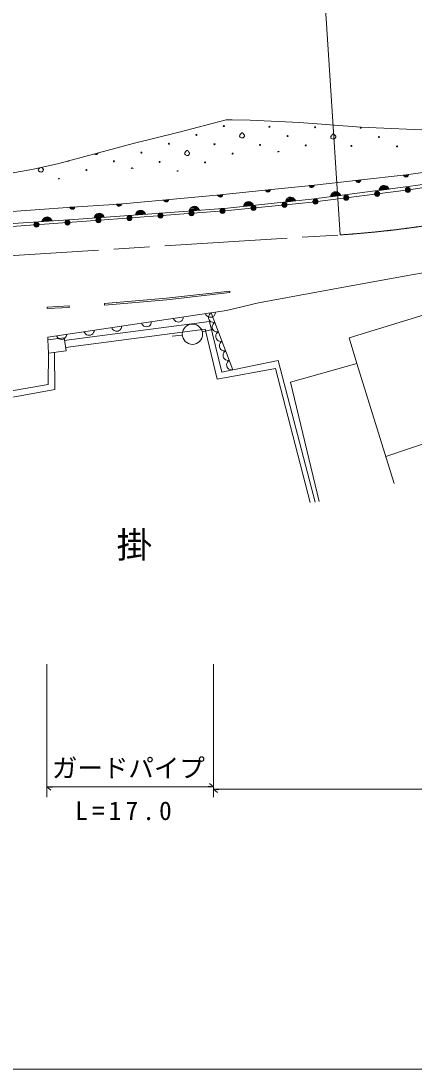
# Model space of a CAD drawing. Units: millimetres, scale not verified. Extents: x 40000 to 680000, y 20000 to 380000.
# Drawn here: x 471513 to 510038, y 205000 to 307747 of the extents above; entities that cross this region are included whole.
import ezdxf
from ezdxf.enums import TextEntityAlignment as Align

# ---------------------------------------------------------------- set-up
doc = ezdxf.new("R2010")
doc.units = ezdxf.units.MM
doc.header["$LTSCALE"] = 1000
doc.linetypes.add('CHAIN', pattern=[18.5, 12, -1.5, 3.5, -1.5])
doc.layers.add('S-BGD', color=7, linetype='Continuous', lineweight=13)
doc.layers.add('S-BGD-HTXT', color=7, linetype='Continuous', lineweight=13)
doc.styles.add('ＭＳ ゴシック', font='')
doc.styles.get('ＭＳ ゴシック').set_extended_font_data('MS Gothic')

msp = doc.modelspace()

# ---------------------------------------------------------------- linework, layer by layer
at = {"layer": 'S-BGD'}
for p, q in [((502798, 286775), (500456, 323035)), ((491626, 298065), (486900, 296804)), ((492211, 298065), (491626, 298065)), ((493967, 298020), (492211, 298065)), ((498828, 297794), (493967, 298020)), ((504814, 297344), (498828, 297794)), ((513106, 296984), (504814, 297344)), ((486900, 296804), (482507, 295724)), ((492931, 296465), (492950, 296542)), ((492949, 296410), (492931, 296465)), ((492980, 296367), (492949, 296410)), ((492950, 296542), (493026, 296633)), ((493036, 296335), (492980, 296367)), ((493026, 296633), (493085, 296714)), ((493089, 296304), (493036, 296335)), ((493085, 296714), (493121, 296758)), ((493154, 296282), (493089, 296304)), ((493121, 296758), (493157, 296774)), ((493233, 296276), (493154, 296282)), ((493157, 296774), (493197, 296781)), ((493197, 296781), (493242, 296768)), ((493278, 296290), (493233, 296276)), ((493242, 296768), (493289, 296700)), ((493327, 296320), (493278, 296290)), ((493289, 296700), (493326, 296655)), ((493326, 296655), (493359, 296622)), ((493381, 296377), (493327, 296320)), ((493359, 296622), (493395, 296595)), ((493404, 296430), (493381, 296377)), ((493395, 296595), (493419, 296557)), ((493417, 296465), (493404, 296430)), ((493429, 296497), (493417, 296465)), ((493419, 296557), (493431, 296532)), ((493431, 296532), (493429, 296497)), ((501875, 296357), (501893, 296434)), ((501892, 296303), (501875, 296357)), ((501923, 296259), (501892, 296303)), ((501893, 296434), (501969, 296526)), ((501979, 296227), (501923, 296259)), ((501969, 296526), (502029, 296606)), ((502032, 296197), (501979, 296227)), ((502029, 296606), (502064, 296650)), ((502097, 296174), (502032, 296197)), ((502064, 296650), (502100, 296666)), ((502177, 296168), (502097, 296174)), ((502100, 296666), (502141, 296674)), ((502141, 296674), (502186, 296660)), ((502222, 296183), (502177, 296168)), ((502186, 296660), (502233, 296593)), ((502270, 296212), (502222, 296183)), ((502233, 296593), (502270, 296547)), ((502270, 296547), (502302, 296514)), ((502324, 296269), (502270, 296212)), ((502302, 296514), (502338, 296487)), ((502348, 296323), (502324, 296269)), ((502338, 296487), (502362, 296449)), ((502361, 296357), (502348, 296323)), ((502372, 296389), (502361, 296357)), ((502362, 296449), (502374, 296424)), ((502374, 296424), (502372, 296389)), ((482507, 295724), (475215, 293789)), ((487562, 294818), (487638, 294909)), ((487638, 294909), (487697, 294990)), ((487697, 294990), (487733, 295034)), ((487733, 295034), (487769, 295050)), ((487769, 295050), (487810, 295057)), ((487810, 295057), (487855, 295044)), ((487855, 295044), (487901, 294976)), ((487901, 294976), (487938, 294930)), ((487938, 294930), (487971, 294898)), ((487971, 294898), (488007, 294871)), ((496657, 294902), (496677, 294926)), ((496677, 294926), (496712, 294942)), ((496712, 294942), (496753, 294950)), ((496753, 294950), (496798, 294936)), ((496798, 294936), (496818, 294908)), ((478757, 294688), (478709, 294716)), ((478822, 294666), (478757, 294688)), ((478902, 294659), (478822, 294666)), ((478947, 294674), (478902, 294659)), ((478995, 294704), (478947, 294674)), ((479049, 294760), (478995, 294704)), ((479072, 294812), (479049, 294760)), ((487543, 294741), (487562, 294818)), ((487561, 294686), (487543, 294741)), ((487592, 294643), (487561, 294686)), ((487648, 294611), (487592, 294643)), ((487701, 294580), (487648, 294611)), ((487766, 294558), (487701, 294580)), ((487845, 294552), (487766, 294558)), ((487891, 294566), (487845, 294552)), ((487939, 294596), (487891, 294566)), ((487993, 294653), (487939, 294596)), ((488017, 294706), (487993, 294653)), ((488007, 294871), (488031, 294833)), ((488029, 294740), (488017, 294706)), ((488041, 294773), (488029, 294740)), ((488031, 294833), (488043, 294808)), ((488043, 294808), (488041, 294773)), ((472740, 293204), (468026, 292393)), ((475215, 293789), (472740, 293204)), ((473212, 293125), (473231, 293202)), ((473230, 293070), (473212, 293125)), ((473261, 293026), (473230, 293070)), ((473231, 293202), (473307, 293293)), ((473317, 292994), (473261, 293026)), ((473307, 293293), (473346, 293347)), ((473370, 292964), (473317, 292994)), ((473435, 292941), (473370, 292964)), ((473514, 292935), (473435, 292941)), ((473559, 292950), (473514, 292935)), ((473546, 293394), (473570, 293360)), ((473608, 292980), (473559, 292950)), ((473570, 293360), (473607, 293314)), ((473607, 293314), (473640, 293281)), ((473662, 293036), (473608, 292980)), ((473640, 293281), (473676, 293255)), ((473685, 293090), (473662, 293036)), ((473676, 293255), (473700, 293217)), ((473698, 293124), (473685, 293090)), ((473710, 293157), (473698, 293124)), ((473700, 293217), (473712, 293192)), ((473712, 293192), (473710, 293157)), ((482312, 293269), (482345, 293310)), ((482345, 293310), (482381, 293325)), ((482381, 293325), (482422, 293333)), ((482422, 293333), (482467, 293320)), ((482467, 293320), (482513, 293252)), ((482513, 293252), (482520, 293245)), ((513435, 293253), (509255, 292661)), ((504587, 292129), (500005, 291627)), ((504339, 292101), (504835, 292157)), ((504364, 292046), (504339, 292101)), ((504826, 292125), (504355, 292071)), ((504399, 292001), (504364, 292046)), ((504370, 292042), (504818, 292093)), ((504803, 292059), (504394, 292013)), ((504454, 291952), (504399, 292001)), ((504420, 291984), (504781, 292026)), ((504755, 291991), (504454, 291957)), ((504512, 291928), (504454, 291952)), ((504572, 291916), (504512, 291928)), ((504516, 291932), (504701, 291954)), ((504649, 291925), (504572, 291916)), ((509255, 292661), (504587, 292129)), ((504705, 291950), (504649, 291925)), ((504757, 291986), (504705, 291950)), ((504799, 292046), (504757, 291986)), ((504822, 292098), (504799, 292046)), ((504835, 292157), (504822, 292098)), ((509007, 292632), (509503, 292689)), ((509032, 292577), (509007, 292632)), ((509495, 292657), (509023, 292603)), ((509067, 292532), (509032, 292577)), ((509039, 292573), (509486, 292624)), ((509471, 292591), (509062, 292544)), ((509122, 292483), (509067, 292532)), ((509088, 292516), (509449, 292557)), ((509423, 292523), (509122, 292488)), ((509180, 292460), (509122, 292483)), ((509240, 292448), (509180, 292460)), ((509184, 292464), (509369, 292485)), ((509317, 292456), (509240, 292448)), ((509374, 292482), (509317, 292456)), ((509425, 292518), (509374, 292482)), ((509467, 292578), (509425, 292518)), ((509490, 292630), (509467, 292578)), ((509475, 291504), (513868, 292123)), ((509503, 292689), (509490, 292630)), ((513889, 291865), (509514, 291189)), ((495733, 291185), (491040, 290701)), ((495485, 291159), (495982, 291211)), ((495509, 291104), (495485, 291159)), ((495973, 291179), (495500, 291130)), ((495544, 291059), (495509, 291104)), ((495516, 291100), (495963, 291146)), ((495948, 291113), (495539, 291071)), ((495598, 291009), (495544, 291059)), ((495565, 291042), (495926, 291080)), ((495656, 290985), (495598, 291009)), ((495900, 291045), (495599, 291014)), ((495716, 290972), (495656, 290985)), ((495660, 290989), (495846, 291008)), ((495793, 290980), (495716, 290972)), ((500005, 291627), (495733, 291185)), ((495850, 291005), (495793, 290980)), ((495901, 291041), (495850, 291005)), ((495944, 291100), (495901, 291041)), ((495968, 291152), (495944, 291100)), ((495982, 291211), (495968, 291152)), ((499757, 291601), (500254, 291653)), ((499781, 291546), (499757, 291601)), ((500245, 291621), (499772, 291572)), ((499816, 291501), (499781, 291546)), ((499788, 291542), (500236, 291588)), ((500220, 291555), (499811, 291513)), ((499870, 291451), (499816, 291501)), ((499837, 291484), (500199, 291522)), ((499928, 291427), (499870, 291451)), ((500172, 291487), (499871, 291456)), ((499988, 291414), (499928, 291427)), ((499933, 291431), (500118, 291450)), ((499982, 290266), (509475, 291504)), ((500066, 291422), (499988, 291414)), ((509514, 291189), (500054, 289996)), ((500122, 291447), (500066, 291422)), ((500174, 291483), (500122, 291447)), ((500216, 291542), (500174, 291483)), ((500240, 291594), (500216, 291542)), ((500254, 291653), (500240, 291594)), ((501922, 290708), (502738, 290814)), ((501929, 290734), (502011, 290856)), ((502685, 290870), (501963, 290776)), ((502011, 290856), (502112, 290929)), ((502015, 290846), (502615, 290924)), ((502112, 290929), (502224, 290982)), ((502490, 290971), (502121, 290923)), ((502224, 290982), (502378, 291002)), ((502378, 291002), (502499, 290980)), ((502499, 290980), (502616, 290934)), ((502616, 290934), (502727, 290838)), ((502727, 290838), (502799, 290749)), ((507598, 291259), (506606, 291130)), ((506606, 291130), (506631, 291249)), ((506623, 291195), (507565, 291318)), ((506631, 291249), (506675, 291353)), ((507532, 291377), (506640, 291260)), ((506669, 291327), (507484, 291433)), ((506675, 291353), (506758, 291475)), ((507432, 291490), (506710, 291395)), ((506758, 291475), (506859, 291548)), ((506762, 291465), (507362, 291543)), ((506859, 291548), (506971, 291601)), ((507237, 291590), (506868, 291542)), ((506971, 291601), (507125, 291621)), ((507125, 291621), (507246, 291599)), ((507246, 291599), (507363, 291554)), ((507363, 291554), (507474, 291457)), ((507474, 291457), (507546, 291368)), ((507546, 291368), (507598, 291259)), ((481123, 289797), (476538, 289494)), ((480873, 289780), (481372, 289813)), ((480896, 289724), (480873, 289780)), ((481362, 289781), (480888, 289750)), ((480902, 289720), (481351, 289749)), ((485748, 290212), (481123, 289797)), ((481356, 289755), (481330, 289704)), ((481372, 289813), (481356, 289755)), ((485499, 290189), (485997, 290235)), ((485523, 290134), (485499, 290189)), ((485987, 290203), (485514, 290159)), ((485557, 290088), (485523, 290134)), ((485529, 290129), (485977, 290171)), ((485962, 290138), (485552, 290100)), ((485611, 290038), (485557, 290088)), ((485577, 290071), (485940, 290105)), ((485913, 290071), (485611, 290043)), ((485668, 290013), (485611, 290038)), ((485728, 290000), (485668, 290013)), ((485673, 290017), (485858, 290034)), ((485806, 290007), (485728, 290000)), ((491040, 290701), (485748, 290212)), ((485862, 290031), (485806, 290007)), ((485914, 290066), (485862, 290031)), ((485958, 290125), (485914, 290066)), ((485982, 290176), (485958, 290125)), ((485997, 290235), (485982, 290176)), ((490791, 290678), (491289, 290724)), ((490815, 290623), (490791, 290678)), ((491279, 290692), (490806, 290648)), ((490849, 290577), (490815, 290623)), ((490822, 290618), (491270, 290659)), ((491254, 290627), (490845, 290589)), ((490903, 290526), (490849, 290577)), ((490870, 290560), (491232, 290593)), ((490961, 290502), (490903, 290526)), ((491205, 290559), (490904, 290532)), ((491021, 290488), (490961, 290502)), ((490965, 290506), (491151, 290523)), ((491098, 290495), (491021, 290488)), ((491155, 290520), (491098, 290495)), ((491207, 290554), (491155, 290520)), ((491250, 290614), (491207, 290554)), ((491274, 290665), (491250, 290614)), ((491289, 290724), (491274, 290665)), ((491765, 289391), (499982, 290266)), ((500054, 289996), (491821, 289160)), ((493350, 289676), (493397, 289779)), ((494254, 289782), (493359, 289687)), ((493389, 289753), (494207, 289840)), ((493397, 289779), (493482, 289898)), ((494156, 289897), (493432, 289820)), ((493482, 289898), (493585, 289970)), ((493485, 289889), (494087, 289953)), ((493585, 289970), (493698, 290019)), ((493964, 290002), (493593, 289963)), ((493698, 290019), (493852, 290036)), ((493852, 290036), (493973, 290011)), ((493973, 290011), (494088, 289963)), ((494088, 289963), (494197, 289864)), ((494197, 289864), (494267, 289773)), ((494267, 289773), (494316, 289663)), ((497430, 289994), (497458, 290113)), ((498425, 290100), (497430, 289994)), ((497449, 290059), (498393, 290159)), ((497458, 290113), (497505, 290216)), ((498362, 290219), (497467, 290124)), ((497498, 290190), (498316, 290277)), ((497505, 290216), (497590, 290335)), ((498264, 290334), (497541, 290257)), ((497590, 290335), (497693, 290407)), ((497594, 290326), (498195, 290390)), ((497693, 290407), (497806, 290457)), ((498072, 290440), (497702, 290400)), ((497806, 290457), (497960, 290473)), ((497960, 290473), (498081, 290448)), ((498081, 290448), (498197, 290400)), ((498197, 290400), (498305, 290301)), ((498305, 290301), (498375, 290210)), ((498375, 290210), (498425, 290100)), ((502851, 290640), (501859, 290511)), ((501859, 290511), (501884, 290630)), ((501876, 290576), (502818, 290699)), ((501884, 290630), (501929, 290734)), ((502785, 290757), (501893, 290641)), ((502799, 290749), (502851, 290640)), ((476538, 289494), (464969, 288637)), ((476288, 289478), (476787, 289511)), ((476311, 289422), (476288, 289478)), ((476777, 289479), (476303, 289447)), ((476344, 289375), (476311, 289422)), ((476317, 289417), (476766, 289447)), ((476750, 289414), (476339, 289387)), ((476396, 289323), (476344, 289375)), ((476364, 289357), (476727, 289381)), ((476453, 289297), (476396, 289323)), ((476699, 289348), (476397, 289328)), ((476513, 289282), (476453, 289297)), ((476458, 289301), (476644, 289313)), ((476590, 289287), (476513, 289282)), ((476648, 289310), (476590, 289287)), ((476701, 289343), (476648, 289310)), ((476746, 289401), (476701, 289343)), ((476771, 289452), (476746, 289401)), ((476787, 289511), (476771, 289452)), ((477157, 288317), (485244, 288918)), ((478762, 288649), (478851, 288766)), ((479524, 288744), (478799, 288690)), ((478851, 288766), (478956, 288834)), ((478854, 288756), (479457, 288801)), ((478956, 288834), (479071, 288880)), ((479336, 288855), (478964, 288827)), ((479071, 288880), (479225, 288892)), ((479225, 288892), (479345, 288863)), ((479345, 288863), (479459, 288811)), ((479459, 288811), (479565, 288709)), ((491821, 289160), (479699, 288246)), ((480929, 289678), (480896, 289724)), ((481335, 289717), (480924, 289690)), ((480981, 289626), (480929, 289678)), ((480949, 289660), (481312, 289684)), ((481038, 289600), (480981, 289626)), ((481284, 289651), (480982, 289631)), ((481098, 289585), (481038, 289600)), ((481043, 289604), (481228, 289616)), ((481175, 289590), (481098, 289585)), ((481232, 289612), (481175, 289590)), ((481285, 289646), (481232, 289612)), ((481330, 289704), (481285, 289646)), ((482723, 288731), (482755, 288848)), ((483721, 288805), (482723, 288731)), ((482744, 288795), (483691, 288865)), ((482755, 288848), (482805, 288950)), ((483662, 288926), (482764, 288859)), ((482797, 288924), (483617, 288985)), ((482805, 288950), (482894, 289067)), ((483567, 289044), (482842, 288990)), ((482894, 289067), (482999, 289135)), ((482897, 289057), (483501, 289102)), ((482999, 289135), (483114, 289181)), ((483379, 289155), (483007, 289128)), ((483114, 289181), (483268, 289192)), ((483268, 289192), (483388, 289164)), ((483388, 289164), (483502, 289112)), ((483502, 289112), (483608, 289009)), ((483608, 289009), (483675, 288917)), ((483675, 288917), (483721, 288805)), ((485244, 288918), (491765, 289391)), ((488006, 289118), (488037, 289236)), ((489003, 289191), (488006, 289118)), ((488026, 289183), (488974, 289251)), ((488037, 289236), (488088, 289337)), ((488944, 289312), (488046, 289247)), ((488079, 289312), (488900, 289371)), ((488088, 289337), (488177, 289454)), ((488850, 289430), (488125, 289378)), ((488177, 289454), (488282, 289522)), ((488180, 289444), (488783, 289488)), ((488282, 289522), (488397, 289568)), ((488662, 289542), (488290, 289515)), ((488397, 289568), (488551, 289579)), ((488551, 289579), (488671, 289550)), ((488671, 289550), (488785, 289498)), ((488785, 289498), (488890, 289396)), ((488890, 289396), (488957, 289303)), ((488957, 289303), (489003, 289191)), ((493322, 289557), (493350, 289676)), ((494316, 289663), (493322, 289557)), ((493340, 289622), (494285, 289722)), ((464751, 287491), (477157, 288317)), ((479699, 288246), (464944, 287212)), ((473557, 288077), (473589, 288195)), ((474555, 288144), (473557, 288077)), ((473578, 288141), (474526, 288204)), ((473589, 288195), (473640, 288296)), ((474496, 288265), (473598, 288205)), ((473632, 288270), (474452, 288325)), ((473640, 288296), (473730, 288412)), ((474403, 288384), (473677, 288336)), ((473730, 288412), (473836, 288479)), ((473733, 288402), (474337, 288442)), ((473836, 288479), (473951, 288524)), ((474215, 288497), (473844, 288472)), ((473951, 288524), (474105, 288535)), ((474105, 288535), (474225, 288505)), ((474225, 288505), (474339, 288452)), ((474339, 288452), (474443, 288349)), ((474443, 288349), (474510, 288256)), ((474510, 288256), (474555, 288144)), ((478680, 288430), (478712, 288548)), ((479678, 288504), (478680, 288430)), ((478701, 288494), (479648, 288565)), ((478712, 288548), (478762, 288649)), ((479618, 288625), (478721, 288558)), ((478754, 288624), (479574, 288685)), ((479565, 288709), (479632, 288616)), ((479632, 288616), (479678, 288504)), ((532034, 285370), (503677, 276689)), ((502956, 281606), (509988, 282905)), ((509988, 282905), (511473, 283162)), ((494795, 280119), (502956, 281606)), ((479685, 280047), (485784, 280568)), ((485784, 280568), (491981, 281269)), ((491998, 281119), (485799, 280419)), ((491981, 281269), (491998, 281119)), ((474078, 279705), (476242, 279805)), ((474078, 279705), (474085, 279555)), ((476248, 279655), (474085, 279555)), ((476242, 279805), (476248, 279655)), ((479698, 279898), (479685, 280047)), ((485799, 280419), (479698, 279898)), ((491652, 279355), (494795, 280119)), ((482250, 277952), (491652, 279355)), ((486511, 278472), (486456, 278580)), ((486584, 278384), (486511, 278472)), ((487378, 278503), (487300, 278380)), ((487423, 278608), (487378, 278503)), ((487446, 278728), (487423, 278608)), ((489644, 278940), (489590, 279048)), ((489718, 278852), (489644, 278940)), ((489831, 278758), (489718, 278852)), ((489948, 278714), (489831, 278758)), ((489918, 278833), (489901, 278709)), ((489901, 278709), (489907, 278586)), ((489907, 278586), (489962, 278442)), ((489986, 278962), (489918, 278833)), ((490070, 278697), (489948, 278714)), ((490055, 279053), (489986, 278962)), ((490149, 279128), (490055, 279053)), ((490223, 278720), (490070, 278697)), ((490149, 279128), (492272, 273541)), ((490334, 278772), (490223, 278720)), ((490434, 278848), (490334, 278772)), ((490512, 278970), (490434, 278848)), ((490557, 279076), (490512, 278970)), ((490579, 279195), (490557, 279076)), ((474154, 276752), (482250, 277952)), ((489988, 278286), (475756, 276436)), ((475863, 275727), (489574, 277534)), ((478697, 277425), (478674, 277306)), ((480460, 277571), (480406, 277679)), ((480534, 277483), (480460, 277571)), ((480646, 277388), (480534, 277483)), ((481250, 277478), (481150, 277402)), ((481328, 277601), (481250, 277478)), ((481373, 277706), (481328, 277601)), ((481395, 277825), (481373, 277706)), ((483377, 278004), (483323, 278112)), ((483450, 277916), (483377, 278004)), ((483563, 277822), (483450, 277916)), ((483681, 277779), (483563, 277822)), ((483802, 277762), (483681, 277779)), ((483955, 277785), (483802, 277762)), ((484066, 277836), (483955, 277785)), ((484166, 277912), (484066, 277836)), ((484244, 278035), (484166, 277912)), ((484289, 278140), (484244, 278035)), ((484312, 278260), (484289, 278140)), ((486697, 278290), (486584, 278384)), ((486815, 278247), (486697, 278290)), ((486936, 278229), (486815, 278247)), ((487089, 278252), (486936, 278229)), ((487200, 278304), (487089, 278252)), ((487300, 278380), (487200, 278304)), ((489294, 277260), (490269, 277485)), ((489574, 277534), (490744, 272645)), ((489962, 278442), (490039, 278346)), ((491193, 273325), (489988, 278286)), ((490039, 278346), (490134, 278265)), ((490134, 278265), (490270, 278213)), ((490271, 277901), (490255, 277778)), ((490255, 277778), (490261, 277655)), ((490261, 277655), (490316, 277511)), ((490270, 278213), (490382, 278194)), ((490339, 278031), (490271, 277901)), ((490316, 277511), (490392, 277414)), ((490409, 278121), (490339, 278031)), ((490382, 278194), (490503, 278197)), ((490503, 278197), (490409, 278121)), ((474140, 276502), (474154, 276752)), ((474140, 276502), (475736, 276697)), ((474195, 275170), (474140, 276502)), ((475063, 276771), (475009, 276879)), ((475136, 276683), (475063, 276771)), ((475249, 276588), (475136, 276683)), ((475366, 276545), (475249, 276588)), ((475488, 276528), (475366, 276545)), ((475641, 276550), (475488, 276528)), ((475752, 276602), (475641, 276550)), ((475736, 276697), (475944, 275392)), ((475852, 276678), (475752, 276602)), ((475930, 276801), (475852, 276678)), ((475975, 276906), (475930, 276801)), ((475998, 277025), (475975, 276906)), ((477761, 277171), (477707, 277279)), ((477835, 277083), (477761, 277171)), ((477948, 276988), (477835, 277083)), ((478065, 276945), (477948, 276988)), ((478187, 276928), (478065, 276945)), ((478340, 276950), (478187, 276928)), ((478451, 277002), (478340, 276950)), ((478551, 277078), (478451, 277002)), ((478629, 277201), (478551, 277078)), ((478674, 277306), (478629, 277201)), ((480764, 277345), (480646, 277388)), ((480885, 277328), (480764, 277345)), ((481039, 277350), (480885, 277328)), ((481150, 277402), (481039, 277350)), ((487324, 276938), (486329, 276840)), ((490392, 277414), (490487, 277333)), ((490487, 277333), (490624, 277281)), ((490625, 276970), (490608, 276846)), ((490608, 276846), (490615, 276724)), ((490615, 276724), (490670, 276579)), ((490624, 277281), (490735, 277262)), ((490693, 277100), (490625, 276970)), ((490670, 276579), (490746, 276483)), ((490763, 277190), (490693, 277100)), ((490735, 277262), (490857, 277266)), ((490746, 276483), (490841, 276402)), ((490857, 277266), (490763, 277190)), ((490841, 276402), (490978, 276350)), ((503677, 276689), (504448, 274182)), ((475944, 275392), (474195, 275170)), ((490979, 276039), (490962, 275915)), ((490962, 275915), (490969, 275793)), ((490969, 275793), (491024, 275648)), ((490978, 276350), (491089, 276331)), ((491047, 276169), (490979, 276039)), ((491024, 275648), (491100, 275552)), ((491117, 276259), (491047, 276169)), ((491089, 276331), (491210, 276335)), ((491100, 275552), (491195, 275471)), ((491210, 276335), (491117, 276259)), ((491195, 275471), (491332, 275419)), ((491332, 275419), (491443, 275400)), ((491443, 275400), (491564, 275403)), ((491564, 275403), (491470, 275328)), ((474192, 272123), (474195, 275170)), ((474807, 275248), (474817, 271609)), ((491333, 275108), (491316, 274984)), ((491316, 274984), (491322, 274861)), ((491322, 274861), (491377, 274717)), ((491401, 275237), (491333, 275108)), ((491377, 274717), (491454, 274621)), ((491470, 275328), (491401, 275237)), ((491454, 274621), (491549, 274540)), ((491549, 274540), (491685, 274488)), ((491685, 274488), (491797, 274469)), ((491824, 274397), (491754, 274306)), ((491797, 274469), (491918, 274472)), ((491918, 274472), (491824, 274397)), ((496720, 274459), (492272, 273541)), ((500334, 260570), (496720, 274459)), ((490744, 272645), (496448, 273672)), ((492272, 273541), (491193, 273325)), ((491686, 274176), (491670, 274053)), ((491670, 274053), (491676, 273930)), ((491676, 273930), (491731, 273786)), ((491754, 274306), (491686, 274176)), ((491731, 273786), (491807, 273690)), ((491807, 273690), (491902, 273608)), ((491902, 273608), (492039, 273557)), ((492039, 273557), (492150, 273537)), ((492150, 273537), (492272, 273541)), ((496448, 273672), (499849, 260535)), ((504448, 274182), (497939, 272330)), ((504448, 274182), (508086, 262413)), ((497939, 272330), (500755, 260638)), ((474817, 271609), (462692, 269441)), ((463439, 270205), (474192, 272123)), ((507267, 265061), (513294, 267081)), ((474046, 244676), (474046, 231662)), ((490384, 231662), (490384, 244676)), ((474453, 232339), (474046, 232662)), ((474046, 232662), (474562, 232603)), ((474046, 232662), (490384, 232662)), ((490384, 232662), (489867, 232721)), ((489977, 232986), (490384, 232662)), ((490791, 232102), (490384, 232425)), ((490384, 232425), (490901, 232366)), ((490384, 232425), (564482, 232425))]:
    msp.add_line(p, q, dxfattribs=at)
at = {"layer": 'S-BGD', "linetype": 'CHAIN'}
msp.add_line((467150, 284529), (502798, 286775), dxfattribs=at)
at = {"layer": 'S-BGD'}
for centre, radius in [((491397, 297434), 49.8), ((495869, 297380), 49.8), ((500341, 297327), 49.8), ((504813, 297273), 49.8), ((488703, 296572), 49.8), ((497647, 296465), 49.8), ((506591, 296357), 49.8), ((483316, 294848), 49.8), ((486010, 295710), 49.8), ((490481, 295656), 49.8), ((494953, 295602), 49.8), ((499425, 295549), 49.8), ((503897, 295495), 49.8), ((508369, 295441), 49.8), ((480622, 293986), 49.8), ((485094, 293932), 49.8), ((489565, 293878), 49.8), ((492259, 294740), 49.8), ((477928, 293124), 49.8), ((506418, 290798), 249), ((506418, 290798), 220), ((506418, 290798), 191), ((506418, 290798), 161), ((506418, 290798), 132), ((506418, 290798), 97.5), ((506418, 290798), 67.5), ((506418, 290798), 38.7), ((506418, 290798), 7.5), ((509443, 291180), 249), ((509443, 291180), 220), ((509443, 291180), 191), ((509443, 291180), 161), ((509443, 291180), 132), ((509443, 291180), 97.5), ((509443, 291180), 67.5), ((509443, 291180), 38.7), ((509443, 291180), 7.5), ((497335, 289720), 249), ((497335, 289720), 220), ((497335, 289720), 191), ((497335, 289720), 161), ((497335, 289720), 132), ((497335, 289720), 97.5), ((497335, 289720), 67.5), ((497335, 289720), 38.7), ((500368, 290035), 249), ((500368, 290035), 220), ((500368, 290035), 191), ((500368, 290035), 161), ((500368, 290035), 132), ((500368, 290035), 97.5), ((500368, 290035), 67.5), ((500368, 290035), 38.7), ((500368, 290035), 7.5), ((503393, 290417), 249), ((503393, 290417), 220), ((503393, 290417), 191), ((503393, 290417), 161), ((503393, 290417), 132), ((503393, 290417), 97.5), ((503393, 290417), 67.5), ((503393, 290417), 38.7), ((503393, 290417), 7.5), ((485187, 288660), 249), ((485187, 288660), 220), ((485187, 288660), 191), ((485187, 288660), 161), ((485187, 288660), 132), ((485187, 288660), 97.5), ((485187, 288660), 67.5), ((488227, 288889), 249), ((488227, 288889), 220), ((488227, 288889), 191), ((488227, 288889), 161), ((488227, 288889), 132), ((488227, 288889), 97.5), ((488227, 288889), 67.5), ((488227, 288889), 38.7), ((488227, 288889), 7.5), ((491267, 289119), 249), ((491267, 289119), 220), ((491267, 289119), 191), ((491267, 289119), 161), ((491267, 289119), 132), ((491267, 289119), 97.5), ((491267, 289119), 67.5), ((491267, 289119), 38.7), ((491267, 289119), 7.5), ((494302, 289412), 249), ((494302, 289412), 220), ((494302, 289412), 191), ((494302, 289412), 161), ((494302, 289412), 132), ((494302, 289412), 97.5), ((494302, 289412), 67.5), ((494302, 289412), 38.7), ((494302, 289412), 7.5), ((497335, 289720), 7.5), ((473023, 287778), 249), ((473023, 287778), 220), ((473023, 287778), 191), ((473023, 287778), 161), ((473023, 287778), 132), ((473023, 287778), 97.5), ((473023, 287778), 67.5), ((473023, 287778), 38.7), ((473023, 287778), 7.5), ((476064, 287991), 249), ((476064, 287991), 220), ((476064, 287991), 191), ((476064, 287991), 161), ((476064, 287991), 132), ((476064, 287991), 97.5), ((476064, 287991), 67.5), ((476064, 287991), 38.7), ((476064, 287991), 7.5), ((479106, 288204), 249), ((479106, 288204), 220), ((479106, 288204), 191), ((479106, 288204), 161), ((479106, 288204), 132), ((479106, 288204), 97.5), ((479106, 288204), 67.5), ((479106, 288204), 38.7), ((479106, 288204), 7.5), ((482146, 288430), 249), ((482146, 288430), 220), ((482146, 288430), 191), ((482146, 288430), 161), ((482146, 288430), 132), ((482146, 288430), 97.5), ((482146, 288430), 67.5), ((482146, 288430), 38.7), ((482146, 288430), 7.5), ((485187, 288660), 38.7), ((485187, 288660), 7.5), ((488320, 277036), 995)]:
    msp.add_circle(centre, radius, dxfattribs=at)
at = {"layer": 'S-BGD', "linetype": 'CHAIN'}
msp.add_arc((496249, 386560), 100000, 273.75525, 308.6665, dxfattribs=at)
at = {"layer": 'S-BGD'}
for centre, start, end in [((476150, 294040), 198.60956, 11.12195), ((486872, 293016), 10.85388, 198.21649), ((475234, 292262), 11.74405, 197.4967)]:
    msp.add_arc(centre, 49.8, start, end, dxfattribs=at)
at = {"layer": 'S-BGD-HTXT'}
msp.add_line((40000, 205000), (579000, 205000), dxfattribs=at)

# ---------------------------------------------------------------- texts
at = {"layer": 'S-BGD', "style": 'ＭＳ ゴシック'}
for s, height, p in [('掛', 2566, (480881, 254346)), ('ガードパイプ', 1833, (474540, 233041))]:
    msp.add_text(s, height=height, dxfattribs=at).set_placement(p, align=Align.BOTTOM_LEFT)
at = {"layer": 'S-BGD', "insert": (476816, 229379), "char_height": 1833, "attachment_point": 7, "style": 'ＭＳ ゴシック'}
msp.add_mtext('\\T1.32;L=17.0', dxfattribs=at)

doc.saveas('drawing.dxf')
